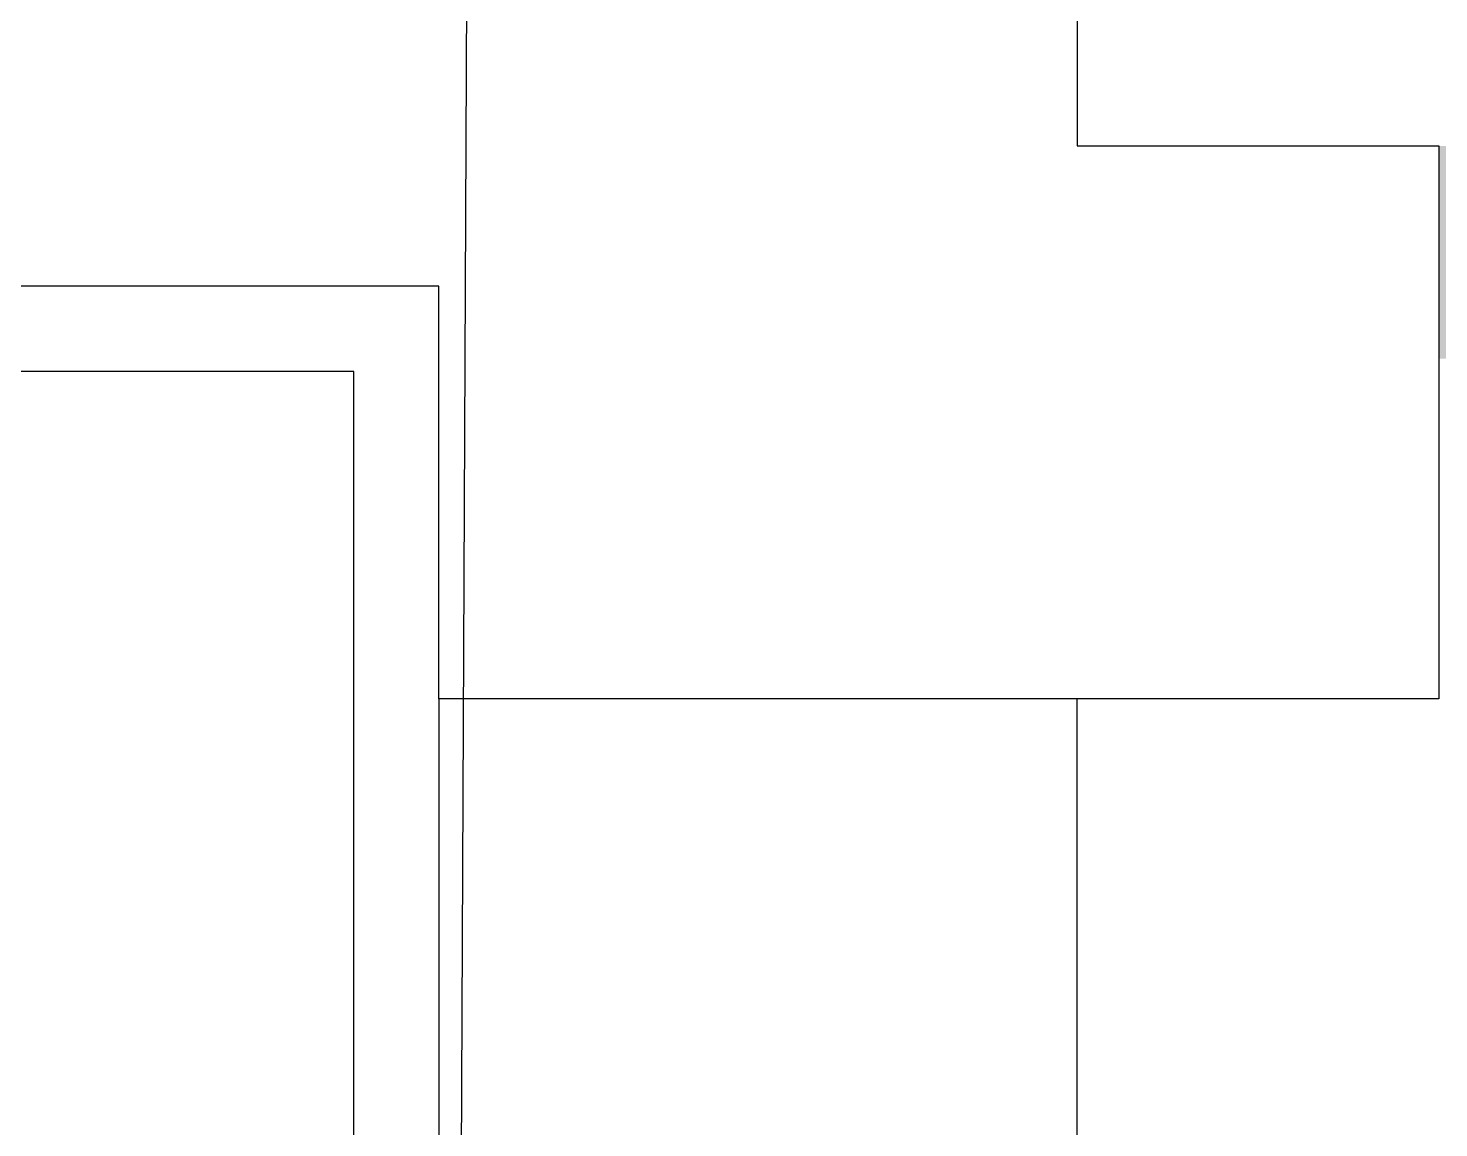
# Model space of a CAD drawing. Header units: millimetres. Extents: x 1573 to 2177, y 1587 to 1932.
# Drawn here: x 1906.2131 to 1906.7104, y 1920.2236 to 1920.6113 of the extents above; entities that cross this region are included whole.
import ezdxf

# ---------------------------------------------------------------- set-up
doc = ezdxf.new("R2010")
doc.units = ezdxf.units.MM
doc.header["$LTSCALE"] = 0.03
doc.layers.add('-HIDRO', color=8, linetype='Continuous')
doc.layers.add('Prumadas_L', color=1, linetype='Continuous')

msp = doc.modelspace()

# ---------------------------------------------------------------- hatches: boundary and pattern name
at = {"layer": '-HIDRO', "ltscale": 100}
h = msp.add_hatch(color=256, dxfattribs=at)
h.dxf.hatch_style = 1
h.paths.add_polyline_path([(1908.51039, 1920.5698), (1906.71039, 1920.5698), (1906.71039, 1920.4948), (1908.51039, 1920.4948)])

# ---------------------------------------------------------------- linework, layer by layer
at = {"layer": '-HIDRO'}
for p, q in [((1906.58289, 1922.6203), (1906.58289, 1920.5698)), ((1906.58289, 1920.5698), (1906.71039, 1920.5698)), ((1906.71039, 1920.5698), (1906.71039, 1920.3748)), ((1906.35789, 1920.5203), (1905.05065, 1920.5203)), ((1906.35789, 1920.3748), (1906.35789, 1920.5203)), ((1906.32789, 1920.4903), (1905.45789, 1920.4903)), ((1906.32789, 1918.28305), (1906.32789, 1920.4903)), ((1906.58289, 1920.3748), (1906.35789, 1920.3748)), ((1906.35789, 1920.3748), (1906.35789, 1916.0653)), ((1906.71039, 1920.3748), (1906.35789, 1920.3748)), ((1906.58289, 1919.1748), (1906.58289, 1920.3748))]:
    msp.add_line(p, q, dxfattribs=at)
at = {"layer": 'Prumadas_L'}
msp.add_line((1906.36527, 1920.08588), (1906.36902, 1920.92014, 4.92884), dxfattribs=at)

doc.saveas('drawing.dxf')
